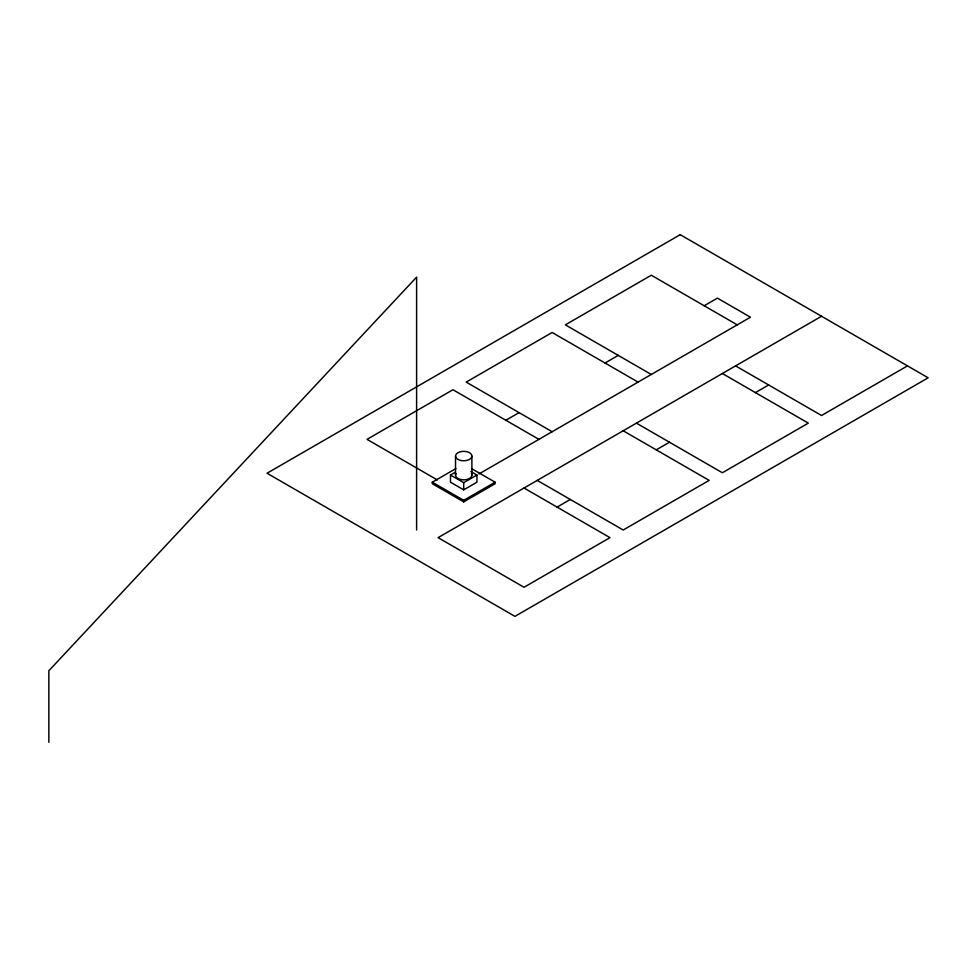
<?xml version="1.0" encoding="UTF-8"?>
<svg xmlns="http://www.w3.org/2000/svg" width="977" height="977" viewBox="0 0 977 977"><rect width="100%" height="100%" fill="white"/><g stroke="black" fill="none" stroke-linecap="round" stroke-linejoin="round"><path stroke-width="1.47" d="M505.854 420.269L519.08 412.636M605.019 363.017L618.246 355.384M704.197 305.764L717.411 298.132L750.47 317.207L479.011 473.943M471.561 468.606L495.107 482.198L495.107 483.725L463.709 501.86L432.298 483.725L432.298 482.198L455.856 468.606M470.914 471.573L476.935 475.042L476.935 482.198L463.709 489.831L450.482 482.198L450.482 475.042L455.294 472.27M450.482 475.042L463.709 482.675L476.935 475.042M432.298 482.198L463.709 500.334L495.107 482.198M821.547 316.255L438.087 537.643L524.038 587.262L609.978 537.643L524.038 488.024M557.098 507.112L570.312 499.479M656.263 449.847L669.489 442.215M755.429 392.595L768.655 384.962M907.486 365.874L821.547 415.506L735.596 365.874M737.244 324.852L651.305 275.221L565.353 324.852L651.305 374.472M722.369 373.519L808.321 423.139L722.369 472.758L636.43 423.139M638.079 382.105L552.139 332.485L466.188 382.105L552.139 431.724M623.204 430.772L709.155 480.391L623.204 530.01L537.252 480.391M538.913 439.357L452.962 389.738L367.022 439.357L437.342 479.951M471.891 456.051A8.182 4.726 0 0 1 459.617 460.143A8.182 4.726 0 0 1 459.617 451.96A8.182 4.726 0 0 1 471.891 456.051L471.891 475.115M463.709 482.675L463.709 489.831M463.709 500.334L463.709 501.86M455.526 456.076L455.526 475.164M416.605 530.01L416.605 277.126L48.85 670.759L48.85 742.325M471.378 473.491A8.182 4.726 0 0 1 463.709 479.866A8.182 4.726 0 0 1 456.039 473.491M680.224 234.675L267.026 473.234L514.94 616.365L928.15 377.806L680.224 234.675"/></g></svg>
